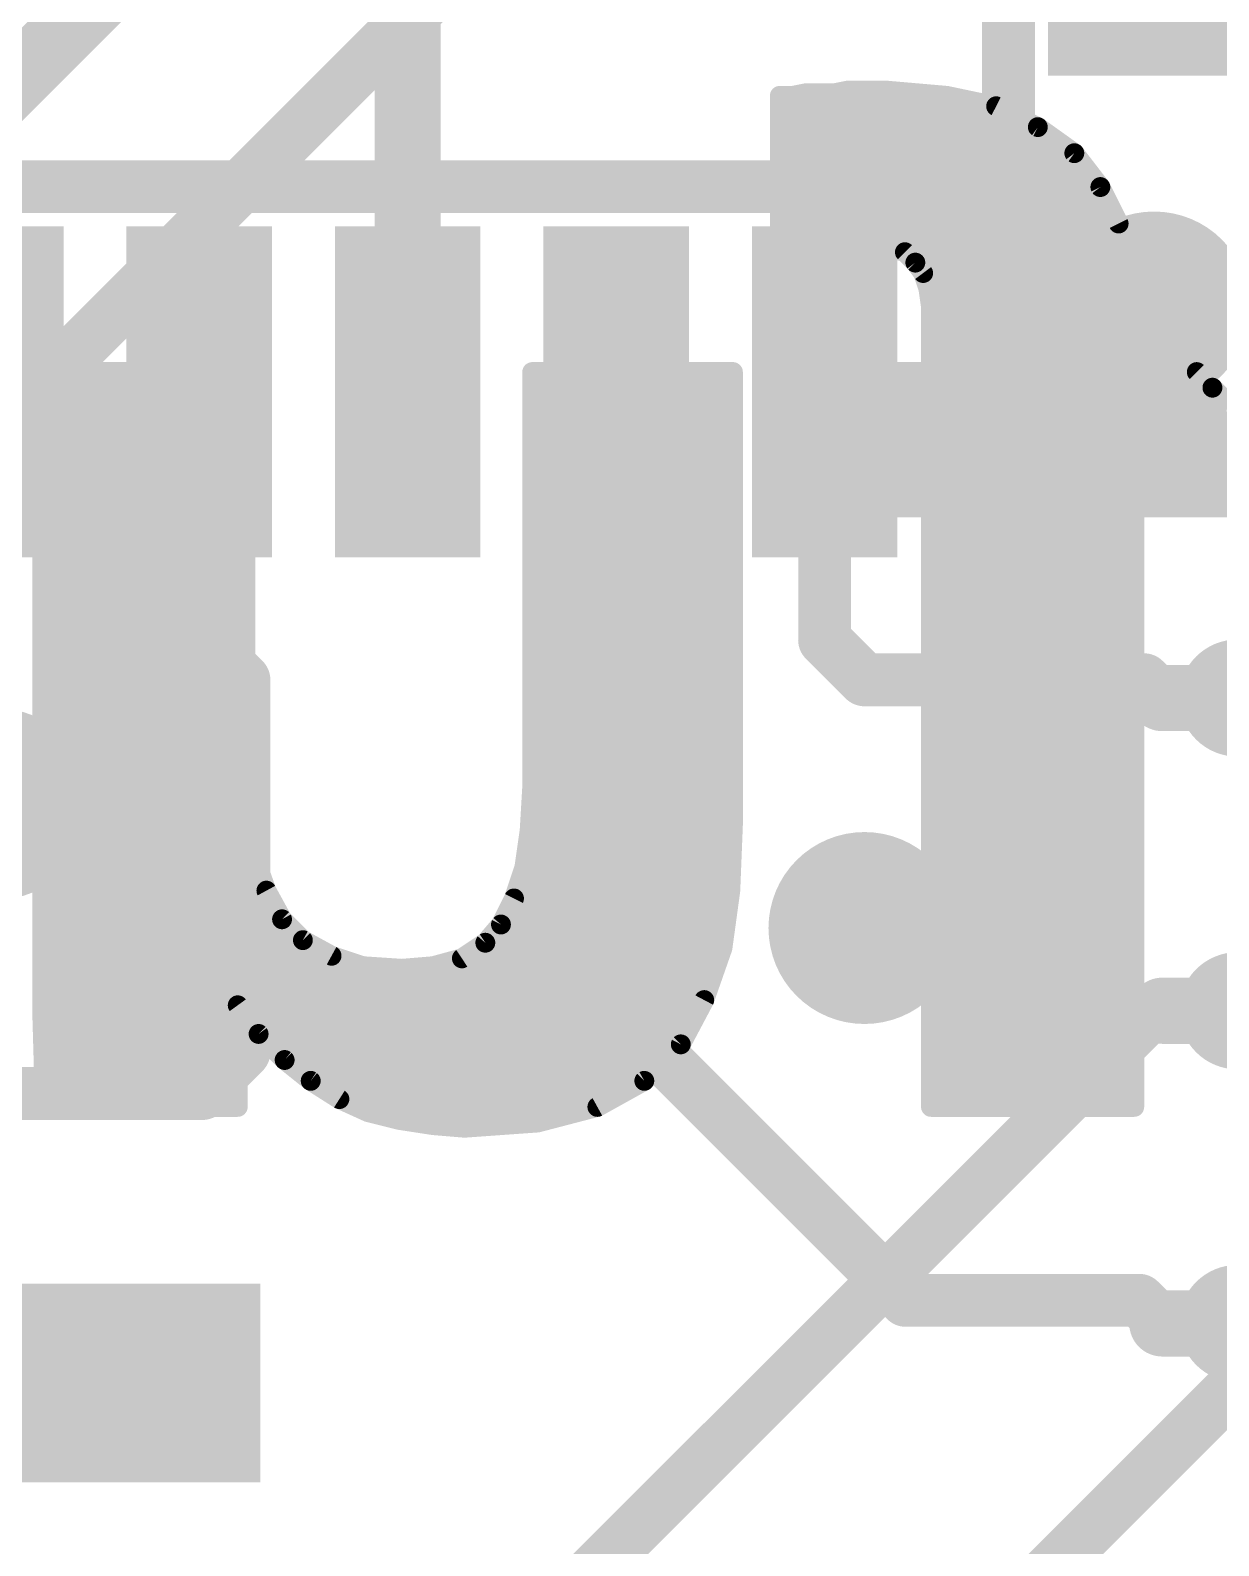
# Model space of a CAD drawing. Extents: x -11.6 to 46, y -5.8 to 74.7.
# Drawn here: x 11.4 to 15.96, y 44.3 to 50.12 of the extents above; entities that cross this region are included whole.
import ezdxf

# ---------------------------------------------------------------- set-up
doc = ezdxf.new("R2010")
doc.units = 0
for name, color, linetype in [('1', 12, 'CONTINUOUS'), ('16', 132, 'CONTINUOUS'), ('18', 110, 'CONTINUOUS'), ('21', 41, 'CONTINUOUS'), ('22', 40, 'CONTINUOUS')]:
    doc.layers.add(name, color=color, linetype=linetype)

# ---------------------------------------------------------------- blocks, each defined once
blk = doc.blocks.new('RECT')
blk.add_solid([(-0.5, -0.5), (0.5, -0.5), (-0.5, 0.5), (0.5, 0.5)])
blk = doc.blocks.new('RECT72000X304800R100')
at = {"const_width": 0.225}
blk.add_lwpolyline([(0.1125, -0.7275), (0.1125, 0.7275, 0.4142), (0, 0.84), (0, 0.84, 0.4142), (-0.1125, 0.7275), (-0.1125, -0.7275, 0.4142), (0, -0.84), (0, -0.84, 0.4142)], format="xyb", close=True, dxfattribs=at)
blk.add_solid([(-0.0254, -0.7529), (0.0254, -0.7529), (-0.0254, 0.7529), (0.0254, 0.7529)])
blk = doc.blocks.new('ROUNDV')
at = {"const_width": 0.5}
blk.add_lwpolyline([(0, -0.25, 1), (0, 0.25, 1), (0, -0.25)], format="xyb", dxfattribs=at)

msp = doc.modelspace()

# ---------------------------------------------------------------- linework, layer by layer
at = {"layer": '1'}
for points, const_width in [([(12.4619, 51.0381), (11.2713, 49.8475)], 0.254), ([(12.8522, 48.7299), (12.8522, 50.6478)], 0.254), ([(12.065, 48.7172), (12.0523, 48.7299)], 0.2032), ([(12.065, 47.7838), (12.065, 48.7172)], 0.2032), ([(13.6523, 48.7299), (13.6523, 46.3553)], 0.2032), ([(14.4523, 48.7299), (14.4523, 47.7778)], 0.2032), ([(12.2238, 47.625), (12.065, 47.7838)], 0.2032), ([(14.4523, 47.7778), (14.605, 47.625)], 0.2032), ([(12.2238, 46.1962), (12.2238, 47.625)], 0.2032), ([(14.605, 47.625), (15.678, 47.625)], 0.2032), ([(15.678, 47.625), (15.748, 47.555)], 0.2032), ([(16.764, 47.555), (15.748, 47.555)], 0.254), ([(16.764, 46.355), (15.748, 46.355)], 0.254), ([(13.6523, 46.3553), (14.7637, 45.2438)], 0.2032), ([(12.065, 46.0375), (12.2238, 46.1962)], 0.2032), ([(10.6363, 46.0375), (12.065, 46.0375)], 0.2032), ([(14.7637, 45.2438), (15.6593, 45.2438)], 0.2032), ([(15.6593, 45.2438), (15.748, 45.155)], 0.2032), ([(16.764, 45.155), (15.748, 45.155)], 0.254)]:
    msp.add_lwpolyline(points, dxfattribs=dict(at, const_width=const_width))
for points, const_width in [([(12.0882, 48.7658, 1), (12.0163, 48.694)], 0.1016), ([(12.1158, 48.7172, 1), (12.0142, 48.7172)], 0.1016), ([(12.0291, 48.6812, 1), (12.1009, 48.7531)], 0.1016), ([(12.7888, 48.7299, 1), (12.9157, 48.7299)], 0.127), ([(13.7031, 48.7299, 1), (13.6014, 48.7299)], 0.1016), ([(14.5031, 48.7299, 1), (14.4015, 48.7299)], 0.1016), ([(12.1009, 47.8197, 1), (12.0291, 47.7478)], 0.1016), ([(14.4882, 47.8137, 1), (14.4163, 47.7418)], 0.1016), ([(12.0142, 47.7838, 1), (12.1158, 47.7838)], 0.1016), ([(14.4015, 47.7778, 1), (14.5031, 47.7778)], 0.1016), ([(12.2746, 47.625, 1), (12.173, 47.625)], 0.1016), ([(12.1878, 47.5891, 1), (12.2597, 47.6609)], 0.1016), ([(14.605, 47.6758, 1), (14.605, 47.5742)], 0.1016), ([(14.5691, 47.5891, 1), (14.6409, 47.6609)], 0.1016), ([(15.7139, 47.6609, 1), (15.6421, 47.5891)], 0.1016), ([(15.678, 47.5742, 1), (15.678, 47.6758)], 0.1016), ([(15.748, 47.6185, 1), (15.748, 47.4915)], 0.127), ([(15.7121, 47.5191, 1), (15.7839, 47.5909)], 0.1016), ([(15.748, 46.4185, 1), (15.748, 46.2915)], 0.127), ([(13.6882, 46.3912, 1), (13.6163, 46.3193)], 0.1016), ([(13.6014, 46.3553, 1), (13.7031, 46.3553)], 0.1016), ([(12.2597, 46.1603, 1), (12.1878, 46.2322)], 0.1016), ([(12.173, 46.1962, 1), (12.2746, 46.1962)], 0.1016), ([(12.0291, 46.0734, 1), (12.1009, 46.0016)], 0.1016), ([(12.065, 45.9867, 1), (12.065, 46.0883)], 0.1016), ([(14.7637, 45.2946, 1), (14.7637, 45.193)], 0.1016), ([(14.7278, 45.2078, 1), (14.7997, 45.2797)], 0.1016), ([(15.6952, 45.2797, 1), (15.6233, 45.2078)], 0.1016), ([(15.6593, 45.193, 1), (15.6593, 45.2946)], 0.1016), ([(15.748, 45.2185, 1), (15.748, 45.0915)], 0.127), ([(15.7121, 45.1191, 1), (15.7839, 45.1909)], 0.1016)]:
    msp.add_lwpolyline(points, format="xyb", dxfattribs=dict(at, const_width=const_width))
at = {"layer": '16', "const_width": 0.2032}
for points in [[(13.4938, 50.8), (11.43, 48.7363)], [(11.43, 48.7363), (9.525, 48.7363)], [(15.7163, 46.355), (13.1763, 43.815)], [(19.2088, 46.355), (15.7163, 46.355)], [(14.1288, 43.0213), (16.3513, 45.2438)]]:
    msp.add_lwpolyline(points, dxfattribs=at)
at = {"layer": '16', "const_width": 0.1016}
for points in [[(11.3941, 48.7722, 1), (11.4659, 48.7003)], [(11.43, 48.6855, 1), (11.43, 48.7871)], [(15.7163, 46.4058, 1), (15.7163, 46.3042)], [(15.7522, 46.3191, 1), (15.6803, 46.3909)]]:
    msp.add_lwpolyline(points, format="xyb", dxfattribs=at)
at = {"layer": '21', "const_width": 0.2032}
for points in [[(15.1573, 56.5275), (15.1573, 49.5175)], [(15.1573, 49.5175), (8.5023, 49.5175)]]:
    msp.add_lwpolyline(points, dxfattribs=at)
at = {"layer": '21', "const_width": 0.1016}
for points in [[(15.1573, 49.4667, 1), (15.1573, 49.5683)], [(15.1065, 49.5175, 1), (15.2081, 49.5175)]]:
    msp.add_lwpolyline(points, format="xyb", dxfattribs=at)
at = {"layer": '22', "const_width": 0.0762}
for points in [[(14.3303, 49.866), (14.2803, 49.866)], [(14.2803, 49.866), (14.2803, 49.286)], [(14.3803, 49.876), (14.3303, 49.866)], [(14.4903, 49.876), (14.3803, 49.876)], [(14.5403, 49.886), (14.4903, 49.876)], [(14.6903, 49.886), (14.5403, 49.886)], [(14.9203, 49.866), (14.6903, 49.886)], [(15.1103, 49.826), (14.9203, 49.866)], [(14.2803, 49.8348), (15.0685, 49.8348)], [(15.2703, 49.746), (15.1103, 49.826)], [(14.2803, 49.7586), (15.2451, 49.7586)], [(15.4103, 49.646), (15.2703, 49.746)], [(14.2803, 49.6824), (15.3593, 49.6824)], [(15.5103, 49.516), (15.4103, 49.646)], [(14.2803, 49.6062), (15.4409, 49.6062)], [(14.2803, 49.53), (15.4995, 49.53)], [(15.5803, 49.376), (15.5103, 49.516)], [(14.2803, 49.4538), (15.5414, 49.4538)], [(14.2803, 49.3776), (15.5795, 49.3776)], [(15.6303, 49.206), (15.5803, 49.376)], [(14.2803, 49.3014), (14.5165, 49.3014)], [(14.2803, 49.286), (14.3203, 49.296)], [(14.3203, 49.296), (14.5003, 49.296)], [(14.5003, 49.296), (14.5303, 49.306)], [(14.5303, 49.306), (14.5703, 49.306)], [(14.5703, 49.306), (14.6402, 49.296)], [(14.6025, 49.3014), (15.6022, 49.3014)], [(14.6402, 49.296), (14.7003, 49.286)], [(14.7003, 49.286), (14.7603, 49.266)], [(14.7603, 49.266), (14.8003, 49.226)], [(14.8003, 49.226), (14.8303, 49.186)], [(14.8009, 49.2252), (15.6246, 49.2252)], [(14.8303, 49.186), (14.8503, 49.126)], [(15.6402, 49.026), (15.6303, 49.206)], [(14.8426, 49.149), (15.6334, 49.149)], [(14.8503, 49.126), (14.8603, 49.056)], [(14.8579, 49.0728), (15.6377, 49.0728)], [(14.8603, 49.056), (14.8603, 48.806)], [(14.8603, 48.9966), (15.6402, 48.9966)], [(15.6402, 48.806), (15.6402, 49.026)], [(14.8603, 48.9204), (15.6402, 48.9204)], [(14.8603, 48.8442), (15.6402, 48.8442)], [(12.2302, 48.806), (11.4503, 48.806)], [(11.4503, 48.806), (11.4503, 46.336)], [(11.4503, 48.768), (12.2302, 48.768)], [(12.2302, 47.126), (12.2302, 48.806)], [(14.1003, 48.806), (13.3303, 48.806)], [(13.3303, 48.806), (13.3303, 47.216)], [(13.3303, 48.768), (14.1003, 48.768)], [(14.1003, 47.066), (14.1003, 48.806)], [(14.8603, 48.806), (14.3303, 48.806)], [(14.3303, 48.806), (14.3303, 48.286)], [(14.3303, 48.768), (15.9183, 48.768)], [(15.8803, 48.806), (15.6402, 48.806)], [(15.9403, 48.746), (15.8803, 48.806)], [(16.0102, 48.676), (15.9403, 48.746)], [(11.4503, 48.6918), (12.2302, 48.6918)], [(13.3303, 48.6918), (14.1003, 48.6918)], [(14.3303, 48.6918), (15.9945, 48.6918)], [(11.4503, 48.6156), (12.2302, 48.6156)], [(13.3303, 48.6156), (14.1003, 48.6156)], [(14.3303, 48.6156), (16.0806, 48.6156)], [(11.4503, 48.5394), (12.2302, 48.5394)], [(13.3303, 48.5394), (14.1003, 48.5394)], [(14.3303, 48.5394), (16.148, 48.5394)], [(11.4503, 48.4632), (12.2302, 48.4632)], [(13.3303, 48.4632), (14.1003, 48.4632)], [(14.3303, 48.4632), (16.2298, 48.4632)], [(11.4503, 48.387), (12.2302, 48.387)], [(13.3303, 48.387), (14.1003, 48.387)], [(14.3303, 48.387), (16.3041, 48.387)], [(11.4503, 48.3108), (12.2302, 48.3108)], [(13.3303, 48.3108), (14.1003, 48.3108)], [(14.3303, 48.3108), (16.3855, 48.3108)], [(11.4503, 48.2346), (12.2302, 48.2346)], [(13.3303, 48.2346), (14.1003, 48.2346)], [(14.3303, 48.286), (14.8603, 48.286)], [(14.8603, 48.286), (14.8603, 45.986)], [(14.8603, 48.2346), (15.6402, 48.2346)], [(15.6402, 48.286), (16.4103, 48.286)], [(15.6402, 48.006), (15.6402, 48.286)], [(11.4503, 48.1584), (12.2302, 48.1584)], [(13.3303, 48.1584), (14.1003, 48.1584)], [(14.8603, 48.1584), (15.6402, 48.1584)], [(11.4503, 48.0822), (12.2302, 48.0822)], [(13.3303, 48.0822), (14.1003, 48.0822)], [(14.8603, 48.0822), (15.6402, 48.0822)], [(11.4503, 48.006), (12.2302, 48.006)], [(13.3303, 48.006), (14.1003, 48.006)], [(14.8603, 48.006), (15.6402, 48.006)], [(15.6402, 45.986), (15.6402, 48.006)], [(11.4503, 47.9298), (12.2302, 47.9298)], [(13.3303, 47.9298), (14.1003, 47.9298)], [(14.8603, 47.9298), (15.6402, 47.9298)], [(11.4503, 47.8536), (12.2302, 47.8536)], [(13.3303, 47.8536), (14.1003, 47.8536)], [(14.8603, 47.8536), (15.6402, 47.8536)], [(11.4503, 47.7774), (12.2302, 47.7774)], [(13.3303, 47.7774), (14.1003, 47.7774)], [(14.8603, 47.7774), (15.6402, 47.7774)], [(11.4503, 47.7012), (12.2302, 47.7012)], [(13.3303, 47.7012), (14.1003, 47.7012)], [(14.8603, 47.7012), (15.6402, 47.7012)], [(11.4503, 47.625), (12.2302, 47.625)], [(13.3303, 47.625), (14.1003, 47.625)], [(14.8603, 47.625), (15.6402, 47.625)], [(11.4503, 47.5488), (12.2302, 47.5488)], [(13.3303, 47.5488), (14.1003, 47.5488)], [(14.8603, 47.5488), (15.6402, 47.5488)], [(11.4503, 47.4726), (12.2302, 47.4726)], [(13.3303, 47.4726), (14.1003, 47.4726)], [(14.8603, 47.4726), (15.6402, 47.4726)], [(11.4503, 47.3964), (12.2302, 47.3964)], [(13.3303, 47.3964), (14.1003, 47.3964)], [(14.8603, 47.3964), (15.6402, 47.3964)], [(11.4503, 47.3202), (12.2302, 47.3202)], [(13.3303, 47.3202), (14.1003, 47.3202)], [(14.8603, 47.3202), (15.6402, 47.3202)], [(11.4503, 47.244), (12.2302, 47.244)], [(13.3303, 47.244), (14.1003, 47.244)], [(14.8603, 47.244), (15.6402, 47.244)], [(13.3303, 47.216), (13.3203, 47.046)], [(11.4503, 47.1678), (12.2302, 47.1678)], [(12.2603, 46.956), (12.2302, 47.126)], [(13.3274, 47.1678), (14.1003, 47.1678)], [(14.8603, 47.1678), (15.6402, 47.1678)], [(11.4503, 47.0916), (12.2363, 47.0916)], [(13.3229, 47.0916), (14.1003, 47.0916)], [(14.8603, 47.0916), (15.6402, 47.0916)], [(11.4503, 47.0154), (12.2498, 47.0154)], [(13.3203, 47.046), (13.3003, 46.906)], [(13.3159, 47.0154), (14.0982, 47.0154)], [(14.0903, 46.816), (14.1003, 47.066)], [(14.8603, 47.0154), (15.6402, 47.0154)], [(12.3102, 46.816), (12.2603, 46.956)], [(11.4503, 46.9392), (12.2663, 46.9392)], [(13.3003, 46.906), (13.2603, 46.786)], [(13.305, 46.9392), (14.0952, 46.9392)], [(14.8603, 46.9392), (15.6402, 46.9392)], [(11.4503, 46.863), (12.2935, 46.863)], [(13.2859, 46.863), (14.0921, 46.863)], [(14.8603, 46.863), (15.6402, 46.863)], [(11.4503, 46.7868), (12.3262, 46.7868)], [(12.3703, 46.706), (12.3102, 46.816)], [(13.2603, 46.786), (13.2103, 46.686)], [(13.2605, 46.7868), (14.0863, 46.7868)], [(14.0602, 46.596), (14.0903, 46.816)], [(14.8603, 46.7868), (15.6402, 46.7868)], [(11.4503, 46.7106), (12.3677, 46.7106)], [(12.4503, 46.626), (12.3703, 46.706)], [(13.2103, 46.686), (13.1502, 46.616)], [(13.2226, 46.7106), (14.0759, 46.7106)], [(14.8603, 46.7106), (15.6402, 46.7106)], [(11.4503, 46.6344), (12.4419, 46.6344)], [(12.5602, 46.566), (12.4503, 46.626)], [(13.1502, 46.616), (13.0602, 46.556)], [(13.166, 46.6344), (14.0655, 46.6344)], [(14.8603, 46.6344), (15.6402, 46.6344)], [(11.4503, 46.5582), (12.5837, 46.5582)], [(12.6803, 46.526), (12.5602, 46.566)], [(13.0602, 46.556), (12.9503, 46.526)], [(13.0636, 46.5582), (14.047, 46.5582)], [(13.9903, 46.396), (14.0602, 46.596)], [(14.8603, 46.5582), (15.6402, 46.5582)], [(12.8303, 46.516), (12.6803, 46.526)], [(12.9503, 46.526), (12.8303, 46.516)], [(11.4503, 46.482), (14.0204, 46.482)], [(14.8603, 46.482), (15.6402, 46.482)], [(11.4503, 46.4058), (13.9937, 46.4058)], [(12.2003, 45.986), (12.2003, 46.376)], [(12.2003, 46.376), (12.2803, 46.266)], [(13.9003, 46.226), (13.9903, 46.396)], [(14.8603, 46.4058), (15.6402, 46.4058)], [(11.4503, 46.336), (11.4603, 45.986)], [(11.4504, 46.3296), (12.2003, 46.3296)], [(12.234, 46.3296), (13.9551, 46.3296)], [(14.8603, 46.3296), (15.6402, 46.3296)], [(11.4526, 46.2534), (12.2003, 46.2534)], [(12.2803, 46.266), (12.3803, 46.166)], [(12.2929, 46.2534), (13.9148, 46.2534)], [(14.8603, 46.2534), (15.6402, 46.2534)], [(13.7603, 46.086), (13.9003, 46.226)], [(11.4548, 46.1772), (12.2003, 46.1772)], [(12.3691, 46.1772), (13.8514, 46.1772)], [(12.3803, 46.166), (12.4802, 46.086)], [(14.8603, 46.1772), (15.6402, 46.1772)], [(11.457, 46.101), (12.2003, 46.101)], [(12.4615, 46.101), (13.7752, 46.101)], [(12.4802, 46.086), (12.5903, 46.016)], [(13.5803, 45.986), (13.7603, 46.086)], [(14.8603, 46.101), (15.6402, 46.101)], [(11.4591, 46.0248), (12.2003, 46.0248)], [(12.5764, 46.0248), (13.6501, 46.0248)], [(14.8603, 46.0248), (15.6402, 46.0248)], [(11.4603, 45.986), (12.2003, 45.986)], [(12.5903, 46.016), (12.7003, 45.966)], [(12.7003, 45.966), (12.8203, 45.936)], [(13.3503, 45.926), (13.5803, 45.986)], [(14.8603, 45.986), (15.6402, 45.986)], [(12.7698, 45.9486), (13.4369, 45.9486)], [(12.8203, 45.936), (12.9503, 45.916)], [(12.9503, 45.916), (13.0703, 45.906)], [(13.0703, 45.906), (13.3503, 45.926)]]:
    msp.add_lwpolyline(points, dxfattribs=at)
at = {"layer": '22', "const_width": 0.0381}
for points in [[(14.2993, 49.866, 1), (14.2612, 49.866)], [(14.2803, 49.885, 1), (14.2803, 49.8469)], [(14.3265, 49.8847, 1), (14.334, 49.8473)], [(14.3303, 49.8469, 1), (14.3303, 49.885)], [(14.3803, 49.8951, 1), (14.3803, 49.857)], [(14.384, 49.8573, 1), (14.3765, 49.8947)], [(14.4865, 49.8947, 1), (14.494, 49.8573)], [(14.4903, 49.857, 1), (14.4903, 49.8951)], [(14.5403, 49.9051, 1), (14.5403, 49.867)], [(14.544, 49.8673, 1), (14.5365, 49.9047)], [(14.6919, 49.905, 1), (14.6886, 49.867)], [(14.6903, 49.867, 1), (14.6903, 49.9051)], [(14.9242, 49.8846, 1), (14.9163, 49.8474)], [(14.9186, 49.847, 1), (14.9219, 49.885)], [(14.2803, 49.8539, 1), (14.2803, 49.8158)], [(15.0685, 49.8158, 1), (15.0685, 49.8539)], [(15.1188, 49.843, 1), (15.1017, 49.809)], [(15.1063, 49.8074, 1), (15.1142, 49.8446)], [(14.2803, 49.7777, 1), (14.2803, 49.7396)], [(15.2451, 49.7396, 1), (15.2451, 49.7777)], [(15.2813, 49.7615, 1), (15.2592, 49.7305)], [(15.2617, 49.729, 1), (15.2788, 49.763)], [(14.2803, 49.7015, 1), (14.2803, 49.6634)], [(15.3593, 49.6634, 1), (15.3593, 49.7015)], [(15.4253, 49.6576, 1), (15.3952, 49.6344)], [(15.3992, 49.6305, 1), (15.4213, 49.6615)], [(14.2803, 49.6253, 1), (14.2803, 49.5872)], [(15.4409, 49.5872, 1), (15.4409, 49.6253)], [(14.2803, 49.5491, 1), (14.2803, 49.511)], [(15.5273, 49.5245, 1), (15.4932, 49.5075)], [(15.4995, 49.511, 1), (15.4995, 49.5491)], [(14.2803, 49.4729, 1), (14.2803, 49.4348)], [(15.4952, 49.5044, 1), (15.5253, 49.5276)], [(15.5414, 49.4348, 1), (15.5414, 49.4729)], [(14.2803, 49.3967, 1), (14.2803, 49.3586)], [(15.5985, 49.3814, 1), (15.562, 49.3706)], [(15.5632, 49.3675, 1), (15.5973, 49.3845)], [(15.5795, 49.3586, 1), (15.5795, 49.3967)], [(14.2756, 49.3045, 1), (14.2849, 49.2675)], [(14.2803, 49.3205, 1), (14.2803, 49.2824)], [(14.3203, 49.315, 1), (14.3203, 49.2769)], [(14.3249, 49.2775, 1), (14.3156, 49.3145)], [(14.4942, 49.3141, 1), (14.5063, 49.2779)], [(14.5003, 49.2769, 1), (14.5003, 49.315)], [(14.5303, 49.3251, 1), (14.5303, 49.287)], [(14.5165, 49.2824, 1), (14.5165, 49.3205)], [(14.5363, 49.2879, 1), (14.5242, 49.3241)], [(14.5729, 49.3249, 1), (14.5676, 49.2871)], [(14.5703, 49.287, 1), (14.5703, 49.3251)], [(14.6025, 49.3205, 1), (14.6025, 49.2824)], [(14.6434, 49.3148, 1), (14.6371, 49.2772)], [(14.6376, 49.2771, 1), (14.6429, 49.3149)], [(14.7063, 49.3041, 1), (14.6942, 49.2679)], [(14.6971, 49.2672, 1), (14.7034, 49.3048)], [(15.6022, 49.2824, 1), (15.6022, 49.3205)], [(14.2612, 49.286, 1), (14.2993, 49.286)], [(14.7737, 49.2795, 1), (14.7468, 49.2525)], [(14.7542, 49.2479, 1), (14.7663, 49.2841)], [(14.8155, 49.2374, 1), (14.785, 49.2146)], [(14.8009, 49.2443, 1), (14.8009, 49.2062)], [(14.7868, 49.2125, 1), (14.8137, 49.2395)], [(15.6246, 49.2062, 1), (15.6246, 49.2443)], [(14.8483, 49.192, 1), (14.8122, 49.18)], [(14.815, 49.1746, 1), (14.8455, 49.1974)], [(15.6493, 49.2071, 1), (15.6112, 49.2049)], [(15.612, 49.2006, 1), (15.6485, 49.2114)], [(14.8426, 49.1681, 1), (14.8426, 49.13)], [(14.8691, 49.1287, 1), (14.8314, 49.1233)], [(14.8322, 49.12, 1), (14.8683, 49.132)], [(15.6334, 49.13, 1), (15.6334, 49.1681)], [(14.8579, 49.0919, 1), (14.8579, 49.0538)], [(14.8793, 49.056, 1), (14.8412, 49.056)], [(15.6377, 49.0538, 1), (15.6377, 49.0919)], [(14.8603, 49.0157, 1), (14.8603, 48.9776)], [(14.8414, 49.0533, 1), (14.8791, 49.0587)], [(15.6593, 49.026, 1), (15.6212, 49.026)], [(15.6212, 49.0249, 1), (15.6593, 49.0271)], [(15.6402, 48.9776, 1), (15.6402, 49.0157)], [(14.8603, 48.9395, 1), (14.8603, 48.9014)], [(15.6402, 48.9014, 1), (15.6402, 48.9395)], [(14.8603, 48.8633, 1), (14.8603, 48.8252)], [(15.6402, 48.8252, 1), (15.6402, 48.8633)], [(11.4503, 48.8251, 1), (11.4503, 48.787)], [(11.4693, 48.806, 1), (11.4312, 48.806)], [(11.4503, 48.7871, 1), (11.4503, 48.749)], [(12.2493, 48.806, 1), (12.2112, 48.806)], [(12.2302, 48.787, 1), (12.2302, 48.8251)], [(12.2302, 48.749, 1), (12.2302, 48.7871)], [(13.3493, 48.806, 1), (13.3112, 48.806)], [(13.3303, 48.8251, 1), (13.3303, 48.787)], [(13.3303, 48.7871, 1), (13.3303, 48.749)], [(14.1193, 48.806, 1), (14.0812, 48.806)], [(14.1003, 48.787, 1), (14.1003, 48.8251)], [(14.1003, 48.749, 1), (14.1003, 48.7871)], [(14.3493, 48.806, 1), (14.3112, 48.806)], [(14.3303, 48.8251, 1), (14.3303, 48.787)], [(14.3303, 48.7871, 1), (14.3303, 48.749)], [(14.8412, 48.806, 1), (14.8793, 48.806)], [(14.8603, 48.787, 1), (14.8603, 48.8251)], [(15.6402, 48.8251, 1), (15.6402, 48.787)], [(15.6212, 48.806, 1), (15.6593, 48.806)], [(15.8937, 48.8195, 1), (15.8668, 48.7925)], [(15.8803, 48.787, 1), (15.8803, 48.8251)], [(15.9183, 48.749, 1), (15.9183, 48.7871)], [(15.9537, 48.7595, 1), (15.9268, 48.7325)], [(15.9268, 48.7325, 1), (15.9537, 48.7595)], [(11.4503, 48.7109, 1), (11.4503, 48.6728)], [(12.2302, 48.6728, 1), (12.2302, 48.7109)], [(13.3303, 48.7109, 1), (13.3303, 48.6728)], [(14.1003, 48.6728, 1), (14.1003, 48.7109)], [(14.3303, 48.7109, 1), (14.3303, 48.6728)], [(11.4503, 48.6347, 1), (11.4503, 48.5966)], [(12.2302, 48.5966, 1), (12.2302, 48.6347)], [(13.3303, 48.6347, 1), (13.3303, 48.5966)], [(14.1003, 48.5966, 1), (14.1003, 48.6347)], [(14.3303, 48.6347, 1), (14.3303, 48.5966)], [(11.4503, 48.5585, 1), (11.4503, 48.5204)], [(12.2302, 48.5204, 1), (12.2302, 48.5585)], [(13.3303, 48.5585, 1), (13.3303, 48.5204)], [(14.1003, 48.5204, 1), (14.1003, 48.5585)], [(14.3303, 48.5585, 1), (14.3303, 48.5204)], [(11.4503, 48.4823, 1), (11.4503, 48.4442)], [(12.2302, 48.4442, 1), (12.2302, 48.4823)], [(13.3303, 48.4823, 1), (13.3303, 48.4442)], [(14.1003, 48.4442, 1), (14.1003, 48.4823)], [(14.3303, 48.4823, 1), (14.3303, 48.4442)], [(11.4503, 48.4061, 1), (11.4503, 48.368)], [(12.2302, 48.368, 1), (12.2302, 48.4061)], [(13.3303, 48.4061, 1), (13.3303, 48.368)], [(14.1003, 48.368, 1), (14.1003, 48.4061)], [(14.3303, 48.4061, 1), (14.3303, 48.368)], [(11.4503, 48.3299, 1), (11.4503, 48.2918)], [(12.2302, 48.2918, 1), (12.2302, 48.3299)], [(13.3303, 48.3299, 1), (13.3303, 48.2918)], [(14.1003, 48.2918, 1), (14.1003, 48.3299)], [(14.3303, 48.3299, 1), (14.3303, 48.2918)], [(11.4503, 48.2537, 1), (11.4503, 48.2156)], [(12.2302, 48.2156, 1), (12.2302, 48.2537)], [(13.3303, 48.2537, 1), (13.3303, 48.2156)], [(14.1003, 48.2156, 1), (14.1003, 48.2537)], [(14.3112, 48.286, 1), (14.3493, 48.286)], [(14.3303, 48.3051, 1), (14.3303, 48.267)], [(14.8793, 48.286, 1), (14.8412, 48.286)], [(14.8603, 48.2537, 1), (14.8603, 48.2156)], [(14.8603, 48.267, 1), (14.8603, 48.3051)], [(15.6402, 48.3051, 1), (15.6402, 48.267)], [(15.6593, 48.286, 1), (15.6212, 48.286)], [(15.6402, 48.2156, 1), (15.6402, 48.2537)], [(11.4503, 48.1775, 1), (11.4503, 48.1394)], [(12.2302, 48.1394, 1), (12.2302, 48.1775)], [(13.3303, 48.1775, 1), (13.3303, 48.1394)], [(14.1003, 48.1394, 1), (14.1003, 48.1775)], [(14.8603, 48.1775, 1), (14.8603, 48.1394)], [(15.6402, 48.1394, 1), (15.6402, 48.1775)], [(11.4503, 48.1013, 1), (11.4503, 48.0632)], [(12.2302, 48.0632, 1), (12.2302, 48.1013)], [(13.3303, 48.1013, 1), (13.3303, 48.0632)], [(14.1003, 48.0632, 1), (14.1003, 48.1013)], [(14.8603, 48.1013, 1), (14.8603, 48.0632)], [(15.6402, 48.0632, 1), (15.6402, 48.1013)], [(11.4503, 48.0251, 1), (11.4503, 47.987)], [(12.2302, 47.987, 1), (12.2302, 48.0251)], [(13.3303, 48.0251, 1), (13.3303, 47.987)], [(14.1003, 47.987, 1), (14.1003, 48.0251)], [(14.8603, 48.0251, 1), (14.8603, 47.987)], [(15.6593, 48.006, 1), (15.6212, 48.006)], [(15.6402, 47.987, 1), (15.6402, 48.0251)], [(15.6212, 48.006, 1), (15.6593, 48.006)], [(11.4503, 47.9489, 1), (11.4503, 47.9108)], [(12.2302, 47.9108, 1), (12.2302, 47.9489)], [(13.3303, 47.9489, 1), (13.3303, 47.9108)], [(14.1003, 47.9108, 1), (14.1003, 47.9489)], [(14.8603, 47.9489, 1), (14.8603, 47.9108)], [(15.6402, 47.9108, 1), (15.6402, 47.9489)], [(11.4503, 47.8727, 1), (11.4503, 47.8346)], [(12.2302, 47.8346, 1), (12.2302, 47.8727)], [(13.3303, 47.8727, 1), (13.3303, 47.8346)], [(14.1003, 47.8346, 1), (14.1003, 47.8727)], [(14.8603, 47.8727, 1), (14.8603, 47.8346)], [(15.6402, 47.8346, 1), (15.6402, 47.8727)], [(11.4503, 47.7965, 1), (11.4503, 47.7584)], [(12.2302, 47.7584, 1), (12.2302, 47.7965)], [(13.3303, 47.7965, 1), (13.3303, 47.7584)], [(14.1003, 47.7584, 1), (14.1003, 47.7965)], [(14.8603, 47.7965, 1), (14.8603, 47.7584)], [(15.6402, 47.7584, 1), (15.6402, 47.7965)], [(11.4503, 47.7203, 1), (11.4503, 47.6822)], [(12.2302, 47.6822, 1), (12.2302, 47.7203)], [(13.3303, 47.7203, 1), (13.3303, 47.6822)], [(14.1003, 47.6822, 1), (14.1003, 47.7203)], [(14.8603, 47.7203, 1), (14.8603, 47.6822)], [(15.6402, 47.6822, 1), (15.6402, 47.7203)], [(11.4503, 47.6441, 1), (11.4503, 47.6059)], [(12.2302, 47.6059, 1), (12.2302, 47.6441)], [(13.3303, 47.6441, 1), (13.3303, 47.6059)], [(14.1003, 47.6059, 1), (14.1003, 47.6441)], [(14.8603, 47.6441, 1), (14.8603, 47.6059)], [(15.6402, 47.6059, 1), (15.6402, 47.6441)], [(11.4503, 47.5678, 1), (11.4503, 47.5297)], [(12.2302, 47.5297, 1), (12.2302, 47.5678)], [(13.3303, 47.5678, 1), (13.3303, 47.5297)], [(14.1003, 47.5297, 1), (14.1003, 47.5678)], [(14.8603, 47.5678, 1), (14.8603, 47.5297)], [(15.6402, 47.5297, 1), (15.6402, 47.5678)], [(11.4503, 47.4916, 1), (11.4503, 47.4535)], [(12.2302, 47.4535, 1), (12.2302, 47.4916)], [(13.3303, 47.4916, 1), (13.3303, 47.4535)], [(14.1003, 47.4535, 1), (14.1003, 47.4916)], [(14.8603, 47.4916, 1), (14.8603, 47.4535)], [(15.6402, 47.4535, 1), (15.6402, 47.4916)], [(11.4503, 47.4154, 1), (11.4503, 47.3773)], [(12.2302, 47.3773, 1), (12.2302, 47.4154)], [(13.3303, 47.4154, 1), (13.3303, 47.3773)], [(14.1003, 47.3773, 1), (14.1003, 47.4154)], [(14.8603, 47.4154, 1), (14.8603, 47.3773)], [(15.6402, 47.3773, 1), (15.6402, 47.4154)], [(11.4503, 47.3392, 1), (11.4503, 47.3011)], [(12.2302, 47.3011, 1), (12.2302, 47.3392)], [(13.3303, 47.3392, 1), (13.3303, 47.3011)], [(14.1003, 47.3011, 1), (14.1003, 47.3392)], [(14.8603, 47.3392, 1), (14.8603, 47.3011)], [(15.6402, 47.3011, 1), (15.6402, 47.3392)], [(11.4503, 47.263, 1), (11.4503, 47.2249)], [(12.2302, 47.2249, 1), (12.2302, 47.263)], [(13.3303, 47.263, 1), (13.3303, 47.2249)], [(14.1003, 47.2249, 1), (14.1003, 47.263)], [(14.8603, 47.263, 1), (14.8603, 47.2249)], [(15.6402, 47.2249, 1), (15.6402, 47.263)], [(13.3493, 47.2149, 1), (13.3112, 47.2171)], [(13.3112, 47.216, 1), (13.3493, 47.216)], [(11.4503, 47.1868, 1), (11.4503, 47.1487)], [(12.249, 47.1293, 1), (12.2115, 47.1227)], [(12.2302, 47.1487, 1), (12.2302, 47.1868)], [(13.3274, 47.1868, 1), (13.3274, 47.1487)], [(14.1003, 47.1487, 1), (14.1003, 47.1868)], [(14.8603, 47.1868, 1), (14.8603, 47.1487)], [(15.6402, 47.1487, 1), (15.6402, 47.1868)], [(11.4503, 47.1106, 1), (11.4503, 47.0725)], [(12.2112, 47.126, 1), (12.2493, 47.126)], [(12.2363, 47.0725, 1), (12.2363, 47.1106)], [(13.3229, 47.1106, 1), (13.3229, 47.0725)], [(14.1003, 47.0725, 1), (14.1003, 47.1106)], [(14.8603, 47.1106, 1), (14.8603, 47.0725)], [(15.6402, 47.0725, 1), (15.6402, 47.1106)], [(11.4503, 47.0344, 1), (11.4503, 46.9963)], [(12.2498, 46.9963, 1), (12.2498, 47.0344)], [(13.3159, 47.0344, 1), (13.3159, 46.9963)], [(13.3012, 47.0471, 1), (13.3393, 47.0449)], [(13.3391, 47.0433, 1), (13.3014, 47.0487)], [(14.1193, 47.0652, 1), (14.0812, 47.0668)], [(14.0812, 47.066, 1), (14.1193, 47.066)], [(14.0982, 46.9963, 1), (14.0982, 47.0344)], [(14.8603, 47.0344, 1), (14.8603, 46.9963)], [(15.6402, 46.9963, 1), (15.6402, 47.0344)], [(12.2782, 46.9624, 1), (12.2423, 46.9496)], [(11.4503, 46.9582, 1), (11.4503, 46.9201)], [(12.2415, 46.9527, 1), (12.279, 46.9593)], [(12.2663, 46.9201, 1), (12.2663, 46.9582)], [(13.3183, 46.9, 1), (13.2822, 46.912)], [(13.305, 46.9582, 1), (13.305, 46.9201)], [(14.0952, 46.9201, 1), (14.0952, 46.9582)], [(14.8603, 46.9582, 1), (14.8603, 46.9201)], [(15.6402, 46.9201, 1), (15.6402, 46.9582)], [(11.4503, 46.882, 1), (11.4503, 46.8439)], [(12.2935, 46.8439, 1), (12.2935, 46.882)], [(13.2859, 46.882, 1), (13.2859, 46.8439)], [(13.2814, 46.9087, 1), (13.3191, 46.9033)], [(14.0921, 46.8439, 1), (14.0921, 46.882)], [(14.8603, 46.882, 1), (14.8603, 46.8439)], [(15.6402, 46.8439, 1), (15.6402, 46.882)], [(11.4503, 46.8058, 1), (11.4503, 46.7677)], [(12.327, 46.8251, 1), (12.2935, 46.8069)], [(12.2923, 46.8096, 1), (12.3282, 46.8224)], [(12.3262, 46.7677, 1), (12.3262, 46.8058)], [(13.2605, 46.8058, 1), (13.2605, 46.7677)], [(13.2773, 46.7775, 1), (13.2432, 46.7945)], [(14.0712, 46.8168, 1), (14.1093, 46.8152)], [(14.1091, 46.8134, 1), (14.0714, 46.8186)], [(14.0863, 46.7677, 1), (14.0863, 46.8058)], [(14.8603, 46.8058, 1), (14.8603, 46.7677)], [(15.6402, 46.7677, 1), (15.6402, 46.8058)], [(13.2422, 46.792, 1), (13.2783, 46.78)], [(11.4503, 46.7296, 1), (11.4503, 46.6915)], [(12.3837, 46.7195, 1), (12.3568, 46.6925)], [(12.3535, 46.6969, 1), (12.387, 46.7151)], [(12.3677, 46.6915, 1), (12.3677, 46.7296)], [(13.1932, 46.6945, 1), (13.2273, 46.6775)], [(13.2247, 46.6736, 1), (13.1958, 46.6984)], [(13.2226, 46.7296, 1), (13.2226, 46.6915)], [(14.0759, 46.6915, 1), (14.0759, 46.7296)], [(14.8603, 46.7296, 1), (14.8603, 46.6915)], [(15.6402, 46.6915, 1), (15.6402, 46.7296)], [(11.4503, 46.6534, 1), (11.4503, 46.6153)], [(12.4594, 46.6427, 1), (12.4411, 46.6093)], [(12.4368, 46.6125, 1), (12.4637, 46.6395)], [(12.4419, 46.6153, 1), (12.4419, 46.6534)], [(13.1358, 46.6284, 1), (13.1647, 46.6036)], [(13.1608, 46.6001, 1), (13.1397, 46.6319)], [(13.166, 46.6534, 1), (13.166, 46.6153)], [(14.0655, 46.6153, 1), (14.0655, 46.6534)], [(14.8603, 46.6534, 1), (14.8603, 46.6153)], [(15.6402, 46.6153, 1), (15.6402, 46.6534)], [(11.4503, 46.5772, 1), (11.4503, 46.5391)], [(12.5663, 46.5841, 1), (12.5542, 46.5479)], [(12.5511, 46.5493, 1), (12.5694, 46.5827)], [(12.5837, 46.5391, 1), (12.5837, 46.5772)], [(13.0497, 46.5719, 1), (13.0708, 46.5401)], [(13.0636, 46.5772, 1), (13.0636, 46.5391)], [(13.0653, 46.5376, 1), (13.0552, 46.5744)], [(14.0414, 46.5986, 1), (14.0791, 46.5934)], [(14.0782, 46.5897, 1), (14.0423, 46.6023)], [(14.047, 46.5391, 1), (14.047, 46.5772)], [(14.8603, 46.5772, 1), (14.8603, 46.5391)], [(15.6402, 46.5391, 1), (15.6402, 46.5772)], [(12.6815, 46.545, 1), (12.679, 46.507)], [(12.6742, 46.5079, 1), (12.6863, 46.5441)], [(12.8287, 46.535, 1), (12.8318, 46.497)], [(12.829, 46.497, 1), (12.8315, 46.535)], [(12.9452, 46.5444, 1), (12.9553, 46.5076)], [(12.9518, 46.507, 1), (12.9487, 46.545)], [(11.4503, 46.501, 1), (11.4503, 46.4629)], [(14.0204, 46.4629, 1), (14.0204, 46.501)], [(14.8603, 46.501, 1), (14.8603, 46.4629)], [(15.6402, 46.4629, 1), (15.6402, 46.501)], [(11.4503, 46.4248, 1), (11.4503, 46.3867)], [(12.2157, 46.3872, 1), (12.1848, 46.3648)], [(12.2193, 46.376, 1), (12.1812, 46.376)], [(13.9723, 46.4023, 1), (14.0082, 46.3897)], [(14.0071, 46.3871, 1), (13.9734, 46.4049)], [(13.9937, 46.3867, 1), (13.9937, 46.4248)], [(14.8603, 46.4248, 1), (14.8603, 46.3867)], [(15.6402, 46.3867, 1), (15.6402, 46.4248)], [(11.4693, 46.3365, 1), (11.4312, 46.3355)], [(11.4312, 46.336, 1), (11.4693, 46.336)], [(11.4504, 46.3486, 1), (11.4504, 46.3105)], [(12.2003, 46.3105, 1), (12.2003, 46.3486)], [(12.234, 46.3486, 1), (12.234, 46.3105)], [(13.9551, 46.3105, 1), (13.9551, 46.3486)], [(14.8603, 46.3486, 1), (14.8603, 46.3105)], [(15.6402, 46.3105, 1), (15.6402, 46.3486)], [(11.4526, 46.2724, 1), (11.4526, 46.2343)], [(12.2003, 46.2343, 1), (12.2003, 46.2724)], [(12.2937, 46.2795, 1), (12.2668, 46.2525)], [(12.2648, 46.2548, 1), (12.2957, 46.2772)], [(12.2929, 46.2724, 1), (12.2929, 46.2343)], [(13.9148, 46.2343, 1), (13.9148, 46.2724)], [(14.8603, 46.2724, 1), (14.8603, 46.2343)], [(15.6402, 46.2343, 1), (15.6402, 46.2724)], [(13.8834, 46.2349, 1), (13.9171, 46.2171)], [(13.9137, 46.2125, 1), (13.8868, 46.2395)], [(11.4548, 46.1962, 1), (11.4548, 46.1581)], [(12.2003, 46.1581, 1), (12.2003, 46.1962)], [(12.3691, 46.1962, 1), (12.3691, 46.1581)], [(12.3922, 46.1809, 1), (12.3683, 46.1511)], [(12.3668, 46.1525, 1), (12.3937, 46.1795)], [(13.8514, 46.1581, 1), (13.8514, 46.1962)], [(14.8603, 46.1962, 1), (14.8603, 46.1581)], [(15.6402, 46.1581, 1), (15.6402, 46.1962)], [(11.457, 46.12, 1), (11.457, 46.0819)], [(12.2003, 46.0819, 1), (12.2003, 46.12)], [(12.4615, 46.12, 1), (12.4615, 46.0819)], [(12.4905, 46.1021, 1), (12.47, 46.0699)], [(12.4683, 46.0711, 1), (12.4922, 46.1009)], [(13.7468, 46.0995, 1), (13.7737, 46.0725)], [(13.7695, 46.0693, 1), (13.751, 46.1027)], [(13.7752, 46.0819, 1), (13.7752, 46.12)], [(14.8603, 46.12, 1), (14.8603, 46.0819)], [(15.6402, 46.0819, 1), (15.6402, 46.12)], [(11.4591, 46.0438, 1), (11.4591, 46.0057)], [(12.2003, 46.0057, 1), (12.2003, 46.0438)], [(12.5764, 46.0438, 1), (12.5764, 46.0057)], [(13.6501, 46.0057, 1), (13.6501, 46.0438)], [(14.8603, 46.0438, 1), (14.8603, 46.0057)], [(15.6402, 46.0057, 1), (15.6402, 46.0438)], [(11.4603, 46.0051, 1), (11.4603, 45.967)], [(11.4412, 45.9855, 1), (11.4793, 45.9865)], [(12.1812, 45.986, 1), (12.2193, 45.986)], [(12.2003, 45.967, 1), (12.2003, 46.0051)], [(12.5981, 46.0333, 1), (12.5824, 45.9987)], [(12.58, 45.9999, 1), (12.6005, 46.0321)], [(12.7049, 45.9845, 1), (12.6956, 45.9475)], [(12.6924, 45.9487, 1), (12.7081, 45.9833)], [(13.571, 46.0027, 1), (13.5895, 45.9693)], [(13.5851, 45.9676, 1), (13.5754, 46.0044)], [(14.8603, 46.0051, 1), (14.8603, 45.967)], [(14.8412, 45.986, 1), (14.8793, 45.986)], [(15.6212, 45.986, 1), (15.6593, 45.986)], [(15.6402, 45.967, 1), (15.6402, 46.0051)], [(12.7698, 45.9676, 1), (12.7698, 45.9295)], [(12.8231, 45.9548, 1), (12.8174, 45.9172)], [(12.8156, 45.9175, 1), (12.8249, 45.9545)], [(12.9518, 45.935, 1), (12.9487, 45.897)], [(12.9474, 45.8972, 1), (12.9531, 45.9348)], [(13.0689, 45.925, 1), (13.0716, 45.887)], [(13.0687, 45.887, 1), (13.0718, 45.925)], [(13.3454, 45.9444, 1), (13.3551, 45.9076)], [(13.3516, 45.907, 1), (13.3489, 45.945)], [(13.4369, 45.9295, 1), (13.4369, 45.9676)]]:
    msp.add_lwpolyline(points, format="xyb", dxfattribs=at)

# ---------------------------------------------------------------- block references
at = {"layer": '1', "rotation": 90}
for p, xscale, yscale in [((15.9449, 50.2225), 0.5588, 1.27), ((11.2523, 48.7299), 1.27, 0.5588), ((12.0523, 48.7299), 1.27, 0.5588), ((12.8522, 48.7299), 1.27, 0.5588), ((13.6523, 48.7299), 1.27, 0.5588), ((14.4523, 48.7299), 1.27, 0.5588), ((11.5252, 44.9263), 0.762, 1.524)]:
    msp.add_blockref('RECT', p, dxfattribs=dict(at, xscale=xscale, yscale=yscale))
for p in [(16.764, 47.555), (16.764, 46.355), (16.764, 45.155)]:
    msp.add_blockref('RECT72000X304800R100', p, dxfattribs=at)
at = {"layer": '18', "xscale": 0.7366, "yscale": 0.7366}
for p in [(15.7163, 49.0538), (15.7163, 49.0538), (11.2713, 47.1487), (11.2713, 47.1487), (14.605, 46.6725), (14.605, 46.6725)]:
    msp.add_blockref('ROUNDV', p, dxfattribs=at)

doc.saveas('drawing.dxf')
